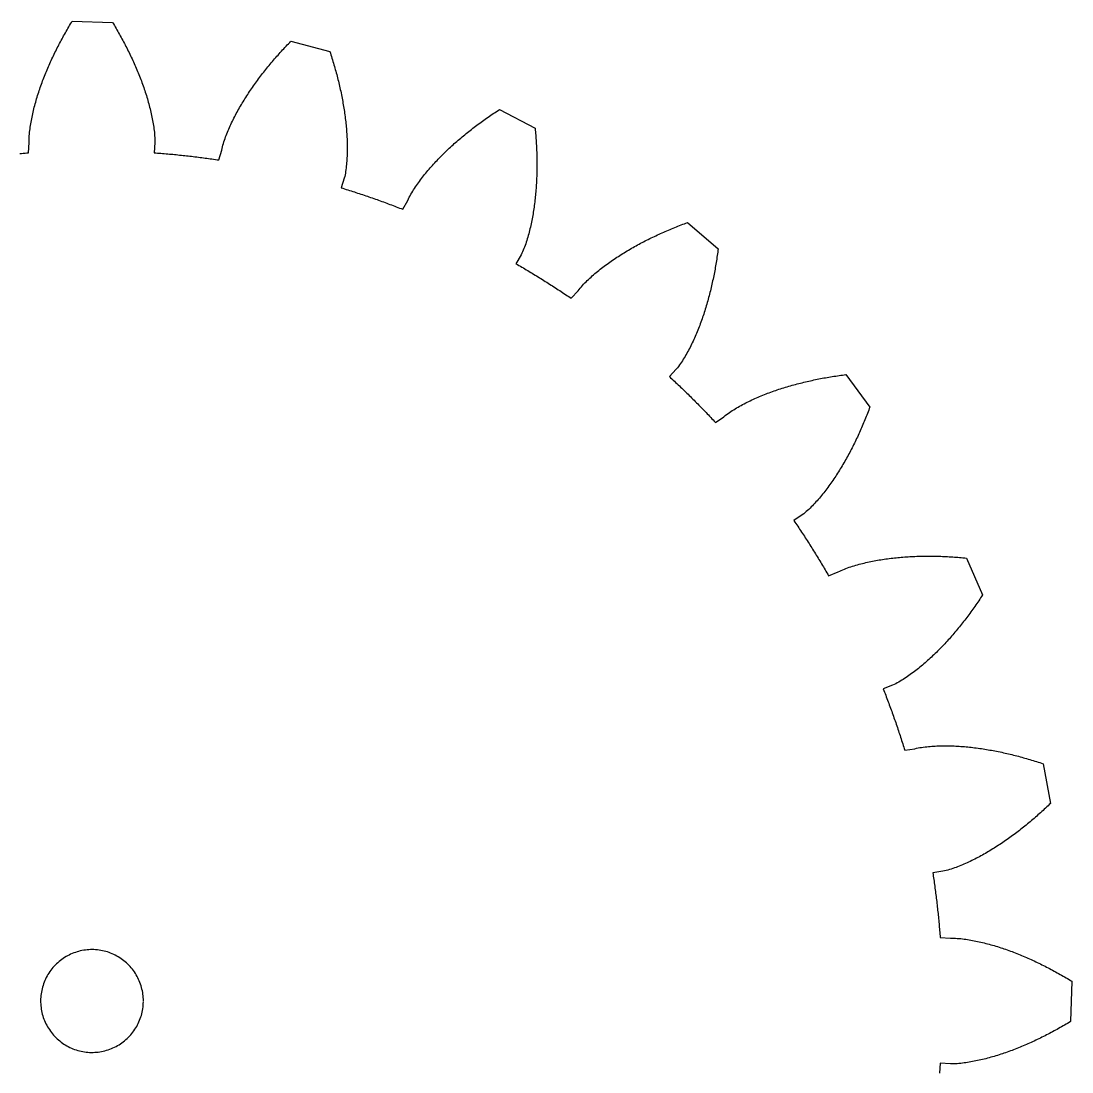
# Model space of a CAD drawing. Header units: millimetres. Extents: x -55 to 60, y -17 to 21.
# Drawn here: x 9.61 to 25.79, y 0.89 to 17.07 of the extents above; entities that cross this region are included whole.
import ezdxf

# ---------------------------------------------------------------- set-up
doc = ezdxf.new("R2010")
doc.units = ezdxf.units.MM
doc.header["$MEASUREMENT"] = 0
doc.layers.add('Layer 1', color=7, linetype='Continuous')

msp = doc.modelspace()

# ---------------------------------------------------------------- linework, layer by layer
at = {"layer": 'Layer 1', "color": 32, "lineweight": 25}
msp.add_lwpolyline([(9.5889, 15.0343), (9.6152, 15.0365), (9.6415, 15.0387), (9.6678, 15.0408), (9.6941, 15.0428), (9.7204, 15.0448), (9.7322, 15.203), (9.7316, 15.2294), (9.7319, 15.2558), (9.7329, 15.2821), (9.7345, 15.3085), (9.7366, 15.3348), (9.739, 15.361), (9.7419, 15.3873), (9.7451, 15.4135), (9.7486, 15.4396), (9.7524, 15.4657), (9.7566, 15.4918), (9.761, 15.5178), (9.7656, 15.5438), (9.7706, 15.5697), (9.7757, 15.5956), (9.7812, 15.6215), (9.7868, 15.6473), (9.7927, 15.673), (9.7988, 15.6987), (9.805, 15.7243), (9.8115, 15.7499), (9.8182, 15.7754), (9.8251, 15.8009), (9.8322, 15.8263), (9.8395, 15.8517), (9.8469, 15.877), (9.8545, 15.9023), (9.8623, 15.9275), (9.8703, 15.9527), (9.8784, 15.9778), (9.8867, 16.0029), (9.8952, 16.0279), (9.9038, 16.0528), (9.9126, 16.0778), (9.9215, 16.1026), (9.9305, 16.1274), (9.9398, 16.1522), (9.9492, 16.177), (9.9587, 16.2016), (9.9683, 16.2262), (9.9781, 16.2508), (9.9881, 16.2753), (9.9981, 16.2997), (10.0083, 16.3241), (10.0187, 16.3485), (10.0292, 16.3728), (10.0398, 16.3971), (10.0505, 16.4212), (10.0613, 16.4453), (10.0723, 16.4694), (10.0834, 16.4934), (10.0945, 16.5173), (10.1059, 16.5412), (10.1173, 16.565), (10.1289, 16.5888), (10.1405, 16.6125), (10.1523, 16.6362), (10.1642, 16.6598), (10.1762, 16.6833), (10.1883, 16.7068), (10.2005, 16.7302), (10.2129, 16.7536), (10.2253, 16.7769), (10.2378, 16.8002), (10.2505, 16.8234), (10.2632, 16.8465), (10.2761, 16.8696), (10.289, 16.8926), (10.3021, 16.9156), (10.3152, 16.9386), (10.3285, 16.9614), (10.3419, 16.9843), (10.3553, 17.007), (10.3688, 17.0298), (10.3825, 17.0524), (10.3962, 17.075), (11.0165, 17.0524), (11.0302, 17.0298), (11.0437, 17.007), (11.0572, 16.9843), (11.0705, 16.9614), (11.0838, 16.9386), (11.0969, 16.9156), (11.11, 16.8926), (11.123, 16.8696), (11.1358, 16.8465), (11.1485, 16.8234), (11.1612, 16.8002), (11.1737, 16.7769), (11.1861, 16.7536), (11.1985, 16.7302), (11.2107, 16.7068), (11.2228, 16.6833), (11.2348, 16.6598), (11.2467, 16.6362), (11.2585, 16.6125), (11.2701, 16.5888), (11.2817, 16.565), (11.2931, 16.5412), (11.3045, 16.5173), (11.3156, 16.4934), (11.3267, 16.4694), (11.3377, 16.4453), (11.3485, 16.4212), (11.3592, 16.3971), (11.3699, 16.3728), (11.3803, 16.3485), (11.3907, 16.3241), (11.4009, 16.2997), (11.411, 16.2753), (11.4209, 16.2508), (11.4307, 16.2262), (11.4403, 16.2016), (11.4499, 16.177), (11.4592, 16.1522), (11.4685, 16.1274), (11.4775, 16.1026), (11.4865, 16.0778), (11.4952, 16.0528), (11.5038, 16.0279), (11.5123, 16.0029), (11.5206, 15.9778), (11.5287, 15.9527), (11.5367, 15.9275), (11.5445, 15.9023), (11.5521, 15.877), (11.5596, 15.8517), (11.5668, 15.8263), (11.5739, 15.8009), (11.5808, 15.7754), (11.5875, 15.7499), (11.594, 15.7243), (11.6003, 15.6987), (11.6063, 15.673), (11.6122, 15.6473), (11.6178, 15.6215), (11.6233, 15.5956), (11.6284, 15.5697), (11.6334, 15.5438), (11.6381, 15.5178), (11.6425, 15.4918), (11.6466, 15.4657), (11.6504, 15.4396), (11.6539, 15.4135), (11.6571, 15.3873), (11.66, 15.361), (11.6624, 15.3348), (11.6645, 15.3085), (11.6661, 15.2821), (11.6671, 15.2558), (11.6675, 15.2294), (11.6668, 15.203), (11.6553, 15.0465), (11.6816, 15.0446), (11.7079, 15.0426), (11.7342, 15.0405), (11.7605, 15.0384), (11.7868, 15.0363), (11.8131, 15.034), (11.8394, 15.0318), (11.8656, 15.0295), (11.8919, 15.0271), (11.9182, 15.0247), (11.9444, 15.0222), (11.9707, 15.0196), (11.9969, 15.0171), (12.0232, 15.0144), (12.0494, 15.0117), (12.0756, 15.009), (12.1019, 15.0062), (12.1281, 15.0033), (12.1543, 15.0004), (12.1805, 14.9975), (12.2067, 14.9945), (12.2329, 14.9914), (12.2591, 14.9883), (12.2853, 14.9851), (12.3115, 14.9819), (12.3376, 14.9786), (12.3638, 14.9753), (12.39, 14.9719), (12.4161, 14.9685), (12.4423, 14.965), (12.4684, 14.9615), (12.4945, 14.9579), (12.5206, 14.9542), (12.5468, 14.9505), (12.5729, 14.9468), (12.599, 14.943), (12.6251, 14.9392), (12.6511, 14.9352), (12.6979, 15.0868), (12.7031, 15.1127), (12.7093, 15.1383), (12.7162, 15.1638), (12.7236, 15.1891), (12.7315, 15.2143), (12.7397, 15.2394), (12.7483, 15.2643), (12.7573, 15.2892), (12.7665, 15.3139), (12.776, 15.3385), (12.7859, 15.363), (12.796, 15.3874), (12.8063, 15.4116), (12.8169, 15.4358), (12.8277, 15.4599), (12.8387, 15.4839), (12.85, 15.5078), (12.8614, 15.5316), (12.8731, 15.5553), (12.8849, 15.5788), (12.8969, 15.6023), (12.9091, 15.6257), (12.9215, 15.649), (12.9341, 15.6723), (12.9468, 15.6954), (12.9597, 15.7184), (12.9727, 15.7413), (12.9859, 15.7642), (12.9993, 15.787), (13.0128, 15.8097), (13.0265, 15.8323), (13.0403, 15.8548), (13.0542, 15.8772), (13.0684, 15.8995), (13.0826, 15.9218), (13.097, 15.944), (13.1115, 15.9661), (13.1261, 15.9881), (13.1409, 16.01), (13.1558, 16.0319), (13.1708, 16.0536), (13.1859, 16.0753), (13.2012, 16.0969), (13.2166, 16.1184), (13.2321, 16.1399), (13.2477, 16.1612), (13.2634, 16.1825), (13.2793, 16.2037), (13.2952, 16.2248), (13.3112, 16.2458), (13.3274, 16.2668), (13.3436, 16.2876), (13.3599, 16.3083), (13.3764, 16.329), (13.393, 16.3497), (13.4096, 16.3702), (13.4264, 16.3906), (13.4432, 16.4109), (13.4602, 16.4312), (13.4772, 16.4514), (13.4943, 16.4715), (13.5115, 16.4916), (13.5288, 16.5115), (13.5462, 16.5314), (13.5637, 16.5513), (13.5813, 16.571), (13.5989, 16.5906), (13.6167, 16.6102), (13.6345, 16.6297), (13.6525, 16.6492), (13.6705, 16.6685), (13.6886, 16.6878), (13.7068, 16.707), (13.7251, 16.7261), (13.7434, 16.7452), (13.7618, 16.7641), (14.3615, 16.6041), (14.3698, 16.579), (14.378, 16.5538), (14.386, 16.5286), (14.3939, 16.5034), (14.4018, 16.4781), (14.4095, 16.4528), (14.4171, 16.4275), (14.4246, 16.4022), (14.432, 16.3768), (14.4392, 16.3514), (14.4464, 16.326), (14.4535, 16.3005), (14.4604, 16.275), (14.4672, 16.2495), (14.4739, 16.2239), (14.4805, 16.1983), (14.487, 16.1727), (14.4933, 16.1471), (14.4995, 16.1214), (14.5056, 16.0957), (14.5116, 16.0699), (14.5175, 16.0441), (14.5232, 16.0183), (14.5288, 15.9925), (14.5342, 15.9667), (14.5396, 15.9408), (14.5448, 15.9149), (14.5498, 15.8889), (14.5548, 15.8629), (14.5596, 15.8369), (14.5642, 15.8108), (14.5688, 15.7847), (14.5731, 15.7587), (14.5774, 15.7326), (14.5815, 15.7064), (14.5854, 15.6803), (14.5892, 15.6542), (14.5928, 15.628), (14.5963, 15.6017), (14.5996, 15.5755), (14.6028, 15.5493), (14.6058, 15.523), (14.6087, 15.4968), (14.6113, 15.4706), (14.6138, 15.4442), (14.6162, 15.4179), (14.6183, 15.3916), (14.6203, 15.3653), (14.6221, 15.339), (14.6238, 15.3126), (14.6252, 15.2863), (14.6264, 15.2599), (14.6275, 15.2335), (14.6283, 15.2071), (14.629, 15.1808), (14.6294, 15.1544), (14.6296, 15.128), (14.6296, 15.1016), (14.6294, 15.0752), (14.6289, 15.0488), (14.6282, 15.0224), (14.6272, 14.996), (14.626, 14.9697), (14.6245, 14.9433), (14.6227, 14.917), (14.6207, 14.8907), (14.6183, 14.8644), (14.6156, 14.8381), (14.6125, 14.8119), (14.609, 14.7858), (14.6052, 14.7597), (14.6009, 14.7336), (14.596, 14.7077), (14.5905, 14.6819), (14.5839, 14.6563), (14.538, 14.5064), (14.5632, 14.4986), (14.5884, 14.4908), (14.6135, 14.4829), (14.6387, 14.475), (14.6639, 14.4671), (14.689, 14.4591), (14.7141, 14.451), (14.7392, 14.4429), (14.7643, 14.4347), (14.7893, 14.4265), (14.8144, 14.4183), (14.8394, 14.41), (14.8644, 14.4016), (14.8894, 14.3932), (14.9144, 14.3847), (14.9394, 14.3762), (14.9643, 14.3676), (14.9893, 14.359), (15.0142, 14.3504), (15.0391, 14.3417), (15.0639, 14.3329), (15.0888, 14.3241), (15.1136, 14.3152), (15.1385, 14.3063), (15.1633, 14.2973), (15.1881, 14.2883), (15.2128, 14.2793), (15.2376, 14.2701), (15.2623, 14.261), (15.287, 14.2518), (15.3117, 14.2425), (15.3364, 14.2332), (15.361, 14.2238), (15.3857, 14.2144), (15.4103, 14.2049), (15.4349, 14.1954), (15.4595, 14.1859), (15.4841, 14.1763), (15.5634, 14.3136), (15.5742, 14.3377), (15.586, 14.3613), (15.5983, 14.3846), (15.6112, 14.4077), (15.6244, 14.4305), (15.6381, 14.4531), (15.652, 14.4755), (15.6662, 14.4977), (15.6808, 14.5197), (15.6955, 14.5416), (15.7106, 14.5633), (15.7259, 14.5848), (15.7413, 14.6062), (15.757, 14.6274), (15.7729, 14.6485), (15.789, 14.6694), (15.8053, 14.6902), (15.8218, 14.7109), (15.8384, 14.7313), (15.8551, 14.7517), (15.8721, 14.7719), (15.8892, 14.792), (15.9065, 14.812), (15.9239, 14.8318), (15.9414, 14.8515), (15.9591, 14.8711), (15.9769, 14.8906), (15.9949, 14.9099), (16.013, 14.9292), (16.0312, 14.9483), (16.0496, 14.9673), (16.0681, 14.9861), (16.0866, 15.0049), (16.1054, 15.0235), (16.1242, 15.0421), (16.1431, 15.0605), (16.1622, 15.0788), (16.1814, 15.097), (16.2007, 15.1151), (16.22, 15.1331), (16.2395, 15.151), (16.2591, 15.1687), (16.2788, 15.1864), (16.2986, 15.2039), (16.3185, 15.2214), (16.3385, 15.2388), (16.3585, 15.256), (16.3787, 15.2731), (16.3989, 15.2902), (16.4192, 15.3071), (16.4396, 15.3239), (16.4601, 15.3406), (16.4806, 15.3572), (16.5013, 15.3737), (16.522, 15.3901), (16.5428, 15.4064), (16.5637, 15.4226), (16.5846, 15.4387), (16.6057, 15.4547), (16.6268, 15.4706), (16.6479, 15.4864), (16.6692, 15.5021), (16.6905, 15.5177), (16.7119, 15.5333), (16.7334, 15.5487), (16.7549, 15.564), (16.7764, 15.5792), (16.7981, 15.5944), (16.8198, 15.6094), (16.8417, 15.6244), (16.8635, 15.6392), (16.8855, 15.654), (16.9075, 15.6687), (16.9295, 15.6833), (16.9516, 15.6977), (16.9738, 15.7122), (17.5229, 15.4226), (17.5254, 15.3963), (17.5277, 15.37), (17.53, 15.3437), (17.5321, 15.3173), (17.5341, 15.2909), (17.536, 15.2645), (17.5378, 15.2382), (17.5395, 15.2118), (17.541, 15.1854), (17.5425, 15.1591), (17.5438, 15.1326), (17.545, 15.1062), (17.5461, 15.0798), (17.547, 15.0534), (17.5479, 15.027), (17.5486, 15.0006), (17.5492, 14.9742), (17.5497, 14.9478), (17.55, 14.9214), (17.5503, 14.895), (17.5503, 14.8685), (17.5503, 14.842), (17.5502, 14.8156), (17.5499, 14.7892), (17.5494, 14.7628), (17.5489, 14.7363), (17.5482, 14.7099), (17.5473, 14.6835), (17.5464, 14.6571), (17.5453, 14.6306), (17.544, 14.6042), (17.5426, 14.5777), (17.5411, 14.5514), (17.5394, 14.525), (17.5376, 14.4986), (17.5356, 14.4723), (17.5335, 14.4459), (17.5312, 14.4195), (17.5288, 14.3932), (17.5262, 14.3669), (17.5234, 14.3406), (17.5205, 14.3144), (17.5174, 14.2882), (17.5142, 14.262), (17.5108, 14.2357), (17.5072, 14.2096), (17.5035, 14.1834), (17.4996, 14.1573), (17.4955, 14.1313), (17.4912, 14.1052), (17.4867, 14.0792), (17.4821, 14.0532), (17.4772, 14.0273), (17.4722, 14.0014), (17.4669, 13.9755), (17.4615, 13.9497), (17.4558, 13.9239), (17.4499, 13.8982), (17.4438, 13.8725), (17.4375, 13.8469), (17.4309, 13.8213), (17.4241, 13.7958), (17.4171, 13.7704), (17.4097, 13.745), (17.4021, 13.7197), (17.3943, 13.6946), (17.3861, 13.6695), (17.3776, 13.6445), (17.3688, 13.6196), (17.3596, 13.5949), (17.35, 13.5703), (17.34, 13.5459), (17.3295, 13.5217), (17.3184, 13.4977), (17.3063, 13.4743), (17.2281, 13.3383), (17.251, 13.3251), (17.2738, 13.3119), (17.2966, 13.2986), (17.3194, 13.2853), (17.3421, 13.272), (17.3648, 13.2586), (17.3875, 13.2451), (17.4102, 13.2316), (17.4328, 13.2181), (17.4554, 13.2045), (17.478, 13.1909), (17.5006, 13.1772), (17.5231, 13.1635), (17.5456, 13.1497), (17.5681, 13.1359), (17.5905, 13.1221), (17.6129, 13.1082), (17.6353, 13.0942), (17.6577, 13.0802), (17.68, 13.0662), (17.7023, 13.0521), (17.7246, 13.038), (17.7468, 13.0238), (17.769, 13.0096), (17.7912, 12.9953), (17.8134, 12.981), (17.8355, 12.9667), (17.8576, 12.9523), (17.8797, 12.9379), (17.9018, 12.9234), (17.9238, 12.9088), (17.9458, 12.8943), (17.9677, 12.8797), (17.9896, 12.865), (18.0115, 12.8503), (18.0334, 12.8355), (18.0552, 12.8208), (18.077, 12.8059), (18.1849, 12.9222), (18.2009, 12.9432), (18.2176, 12.9636), (18.2348, 12.9836), (18.2525, 13.0032), (18.2705, 13.0225), (18.2888, 13.0415), (18.3074, 13.0603), (18.3262, 13.0787), (18.3453, 13.097), (18.3645, 13.115), (18.384, 13.1328), (18.4037, 13.1504), (18.4235, 13.1678), (18.4436, 13.185), (18.4638, 13.202), (18.4841, 13.2189), (18.5046, 13.2355), (18.5252, 13.252), (18.546, 13.2682), (18.5669, 13.2844), (18.5879, 13.3003), (18.6091, 13.3161), (18.6303, 13.3317), (18.6517, 13.3472), (18.6732, 13.3625), (18.6948, 13.3777), (18.7165, 13.3926), (18.7383, 13.4075), (18.7603, 13.4222), (18.7823, 13.4368), (18.8045, 13.4513), (18.8266, 13.4655), (18.8489, 13.4797), (18.8713, 13.4937), (18.8938, 13.5076), (18.9164, 13.5213), (18.939, 13.5349), (18.9618, 13.5484), (18.9846, 13.5618), (19.0075, 13.575), (19.0305, 13.5881), (19.0535, 13.601), (19.0766, 13.6139), (19.0998, 13.6266), (19.1231, 13.6392), (19.1465, 13.6517), (19.1699, 13.664), (19.1933, 13.6762), (19.2168, 13.6883), (19.2404, 13.7003), (19.264, 13.7122), (19.2877, 13.7239), (19.3114, 13.7355), (19.3352, 13.747), (19.3591, 13.7584), (19.383, 13.7696), (19.4069, 13.7808), (19.431, 13.7918), (19.455, 13.8027), (19.4791, 13.8135), (19.5033, 13.8242), (19.5275, 13.8348), (19.5517, 13.8453), (19.5761, 13.8557), (19.6004, 13.8659), (19.6248, 13.8761), (19.6492, 13.8861), (19.6737, 13.8961), (19.6983, 13.9059), (19.7229, 13.9156), (19.7475, 13.9252), (19.7722, 13.9348), (19.7969, 13.9442), (19.8216, 13.9535), (19.8464, 13.9627), (19.8712, 13.9718), (20.3421, 13.5674), (20.3387, 13.5412), (20.3351, 13.515), (20.3314, 13.4888), (20.3276, 13.4626), (20.3237, 13.4365), (20.3197, 13.4103), (20.3156, 13.3842), (20.3113, 13.3581), (20.307, 13.3321), (20.3025, 13.306), (20.2979, 13.28), (20.2932, 13.2539), (20.2884, 13.228), (20.2835, 13.202), (20.2784, 13.1761), (20.2733, 13.1502), (20.268, 13.1243), (20.2626, 13.0984), (20.257, 13.0726), (20.2514, 13.0468), (20.2456, 13.021), (20.2397, 12.9952), (20.2336, 12.9695), (20.2275, 12.9438), (20.2212, 12.9182), (20.2147, 12.8925), (20.2082, 12.8669), (20.2015, 12.8413), (20.1947, 12.8158), (20.1877, 12.7902), (20.1806, 12.7647), (20.1733, 12.7393), (20.166, 12.7139), (20.1585, 12.6885), (20.1508, 12.6632), (20.143, 12.638), (20.1351, 12.6128), (20.127, 12.5876), (20.1188, 12.5624), (20.1104, 12.5374), (20.1019, 12.5124), (20.0932, 12.4874), (20.0844, 12.4625), (20.0754, 12.4377), (20.0662, 12.4129), (20.0569, 12.3882), (20.0474, 12.3636), (20.0378, 12.339), (20.028, 12.3145), (20.018, 12.29), (20.0079, 12.2657), (19.9976, 12.2414), (19.9871, 12.2172), (19.9764, 12.193), (19.9655, 12.169), (19.9545, 12.145), (19.9432, 12.1212), (19.9317, 12.0974), (19.9201, 12.0737), (19.9082, 12.0501), (19.8961, 12.0267), (19.8838, 12.0033), (19.8713, 11.9801), (19.8585, 11.957), (19.8454, 11.934), (19.8322, 11.9112), (19.8186, 11.8886), (19.8048, 11.8661), (19.7907, 11.8438), (19.7762, 11.8217), (19.7614, 11.7999), (19.7462, 11.7783), (19.7306, 11.7571), (19.7144, 11.7362), (19.6974, 11.716), (19.5909, 11.6008), (19.6103, 11.5829), (19.6296, 11.565), (19.6489, 11.547), (19.6681, 11.5289), (19.6873, 11.5108), (19.7065, 11.4927), (19.7256, 11.4746), (19.7447, 11.4564), (19.7638, 11.4381), (19.7828, 11.4199), (19.8017, 11.4015), (19.8207, 11.3832), (19.8396, 11.3648), (19.8585, 11.3464), (19.8773, 11.3279), (19.8961, 11.3094), (19.9149, 11.2909), (19.9336, 11.2723), (19.9523, 11.2537), (19.9709, 11.235), (19.9895, 11.2163), (20.0081, 11.1976), (20.0266, 11.1788), (20.0451, 11.16), (20.0636, 11.1412), (20.082, 11.1223), (20.1004, 11.1034), (20.1188, 11.0845), (20.1371, 11.0655), (20.1553, 11.0465), (20.1736, 11.0274), (20.1918, 11.0083), (20.2099, 10.9892), (20.228, 10.97), (20.2461, 10.9508), (20.2641, 10.9315), (20.2821, 10.9123), (20.3001, 10.8929), (20.4312, 10.9823), (20.4514, 10.9993), (20.4722, 11.0154), (20.4935, 11.0311), (20.515, 11.0463), (20.5369, 11.0611), (20.559, 11.0755), (20.5812, 11.0897), (20.6037, 11.1035), (20.6264, 11.117), (20.6492, 11.1303), (20.6721, 11.1433), (20.6952, 11.1561), (20.7184, 11.1687), (20.7418, 11.181), (20.7653, 11.1931), (20.7888, 11.205), (20.8125, 11.2166), (20.8363, 11.2281), (20.8602, 11.2393), (20.8841, 11.2504), (20.9082, 11.2613), (20.9323, 11.2719), (20.9565, 11.2824), (20.9808, 11.2928), (21.0052, 11.3029), (21.0296, 11.3129), (21.0541, 11.3227), (21.0787, 11.3323), (21.1034, 11.3418), (21.1281, 11.3511), (21.1529, 11.3602), (21.1777, 11.3692), (21.2025, 11.378), (21.2275, 11.3867), (21.2525, 11.3952), (21.2776, 11.4036), (21.3027, 11.4119), (21.3279, 11.42), (21.3531, 11.4279), (21.3783, 11.4357), (21.4037, 11.4433), (21.429, 11.4508), (21.4544, 11.4582), (21.4799, 11.4655), (21.5054, 11.4726), (21.5309, 11.4795), (21.5565, 11.4864), (21.582, 11.493), (21.6076, 11.4996), (21.6333, 11.506), (21.659, 11.5123), (21.6846, 11.5185), (21.7103, 11.5245), (21.7361, 11.5304), (21.762, 11.5362), (21.7878, 11.5419), (21.8136, 11.5474), (21.8394, 11.5528), (21.8653, 11.5581), (21.8912, 11.5633), (21.9172, 11.5684), (21.9431, 11.5733), (21.9691, 11.5781), (21.9951, 11.5828), (22.0212, 11.5874), (22.0472, 11.5919), (22.0732, 11.5962), (22.0993, 11.6005), (22.1254, 11.6046), (22.1516, 11.6086), (22.1777, 11.6125), (22.2039, 11.6163), (22.2301, 11.62), (22.2563, 11.6235), (22.2825, 11.627), (22.3087, 11.6304), (22.6778, 11.1313), (22.6686, 11.1065), (22.6593, 11.0817), (22.6499, 11.057), (22.6404, 11.0323), (22.6308, 11.0077), (22.621, 10.9831), (22.6112, 10.9586), (22.6012, 10.9341), (22.5912, 10.9097), (22.5811, 10.8853), (22.5708, 10.8609), (22.5604, 10.8366), (22.55, 10.8123), (22.5394, 10.7882), (22.5287, 10.764), (22.5179, 10.7399), (22.5069, 10.7158), (22.4959, 10.6918), (22.4848, 10.6679), (22.4735, 10.644), (22.4621, 10.6201), (22.4506, 10.5963), (22.439, 10.5725), (22.4273, 10.5489), (22.4154, 10.5253), (22.4034, 10.5017), (22.3914, 10.4782), (22.3792, 10.4547), (22.3668, 10.4313), (22.3543, 10.408), (22.3417, 10.3847), (22.329, 10.3615), (22.3162, 10.3384), (22.3032, 10.3154), (22.2901, 10.2924), (22.2769, 10.2695), (22.2636, 10.2467), (22.2501, 10.2239), (22.2364, 10.2012), (22.2227, 10.1787), (22.2088, 10.1562), (22.1948, 10.1338), (22.1807, 10.1115), (22.1664, 10.0893), (22.1519, 10.0672), (22.1374, 10.0452), (22.1227, 10.0232), (22.1078, 10.0014), (22.0928, 9.9797), (22.0776, 9.9581), (22.0623, 9.9366), (22.0468, 9.9152), (22.0312, 9.8939), (22.0154, 9.8728), (21.9995, 9.8517), (21.9834, 9.8309), (21.9671, 9.8101), (21.9506, 9.7895), (21.934, 9.769), (21.9172, 9.7486), (21.9002, 9.7284), (21.8829, 9.7084), (21.8656, 9.6886), (21.848, 9.6689), (21.8301, 9.6494), (21.8121, 9.6301), (21.7939, 9.6111), (21.7754, 9.5922), (21.7567, 9.5737), (21.7376, 9.5554), (21.7184, 9.5373), (21.6987, 9.5197), (21.6788, 9.5025), (21.6584, 9.4857), (21.6373, 9.4698), (21.5079, 9.3812), (21.5227, 9.3594), (21.5376, 9.3376), (21.5524, 9.3158), (21.5671, 9.2939), (21.5818, 9.272), (21.5964, 9.2501), (21.6111, 9.2281), (21.6256, 9.2061), (21.6401, 9.1841), (21.6546, 9.1621), (21.6691, 9.14), (21.6834, 9.1179), (21.6978, 9.0958), (21.7121, 9.0736), (21.7263, 9.0514), (21.7406, 9.0292), (21.7547, 9.0069), (21.7688, 8.9847), (21.7829, 8.9623), (21.7969, 8.94), (21.8109, 8.9176), (21.8249, 8.8953), (21.8388, 8.8728), (21.8526, 8.8504), (21.8664, 8.8279), (21.8802, 8.8054), (21.8939, 8.7829), (21.9076, 8.7603), (21.9212, 8.7377), (21.9348, 8.7151), (21.9483, 8.6925), (21.9618, 8.6698), (21.9752, 8.6471), (21.9886, 8.6244), (22.002, 8.6017), (22.0153, 8.5789), (22.0285, 8.5561), (22.0417, 8.5333), (22.1894, 8.5912), (22.2129, 8.6032), (22.2368, 8.6144), (22.261, 8.6249), (22.2854, 8.6349), (22.31, 8.6445), (22.3347, 8.6537), (22.3596, 8.6625), (22.3846, 8.671), (22.4097, 8.6791), (22.4349, 8.687), (22.4601, 8.6946), (22.4855, 8.7019), (22.5109, 8.709), (22.5364, 8.7158), (22.562, 8.7224), (22.5877, 8.7287), (22.6133, 8.7348), (22.6391, 8.7407), (22.6648, 8.7463), (22.6906, 8.7518), (22.7165, 8.757), (22.7424, 8.7621), (22.7684, 8.7669), (22.7943, 8.7716), (22.8203, 8.776), (22.8464, 8.7803), (22.8725, 8.7844), (22.8986, 8.7883), (22.9247, 8.7921), (22.9509, 8.7957), (22.9771, 8.7991), (23.0033, 8.8023), (23.0295, 8.8054), (23.0558, 8.8083), (23.082, 8.811), (23.1083, 8.8136), (23.1347, 8.8161), (23.161, 8.8183), (23.1874, 8.8205), (23.2137, 8.8224), (23.2401, 8.8243), (23.2665, 8.826), (23.2929, 8.8275), (23.3193, 8.8289), (23.3458, 8.8301), (23.3722, 8.8313), (23.3986, 8.8322), (23.4251, 8.8331), (23.4515, 8.8337), (23.4779, 8.8343), (23.5044, 8.8347), (23.5307, 8.835), (23.5572, 8.8352), (23.5836, 8.8352), (23.6101, 8.8351), (23.6365, 8.8349), (23.6629, 8.8345), (23.6893, 8.8341), (23.7157, 8.8335), (23.7422, 8.8327), (23.7686, 8.8319), (23.7949, 8.8309), (23.8213, 8.8299), (23.8478, 8.8287), (23.8742, 8.8273), (23.9006, 8.8259), (23.9269, 8.8243), (23.9533, 8.8227), (23.9796, 8.8209), (24.006, 8.819), (24.0324, 8.817), (24.0588, 8.8148), (24.0851, 8.8126), (24.1115, 8.8102), (24.1378, 8.8078), (24.1641, 8.8052), (24.4129, 8.2365), (24.3984, 8.2144), (24.3838, 8.1923), (24.3691, 8.1704), (24.3544, 8.1484), (24.3395, 8.1265), (24.3245, 8.1047), (24.3095, 8.083), (24.2943, 8.0613), (24.2791, 8.0398), (24.2638, 8.0182), (24.2484, 7.9968), (24.2328, 7.9753), (24.2172, 7.954), (24.2015, 7.9328), (24.1857, 7.9116), (24.1698, 7.8905), (24.1538, 7.8695), (24.1377, 7.8486), (24.1215, 7.8277), (24.1053, 7.8069), (24.0888, 7.7861), (24.0723, 7.7655), (24.0557, 7.7449), (24.039, 7.7245), (24.0222, 7.7041), (24.0053, 7.6838), (23.9883, 7.6635), (23.9711, 7.6434), (23.9539, 7.6233), (23.9365, 7.6033), (23.9191, 7.5834), (23.9015, 7.5637), (23.8839, 7.544), (23.8661, 7.5244), (23.8482, 7.5049), (23.8303, 7.4855), (23.8122, 7.4663), (23.7939, 7.4471), (23.7756, 7.428), (23.7572, 7.4091), (23.7387, 7.3902), (23.72, 7.3715), (23.7013, 7.3529), (23.6824, 7.3345), (23.6634, 7.3161), (23.6443, 7.2979), (23.6251, 7.2798), (23.6057, 7.2618), (23.5862, 7.244), (23.5667, 7.2263), (23.547, 7.2087), (23.5271, 7.1913), (23.5072, 7.1741), (23.487, 7.157), (23.4668, 7.14), (23.4465, 7.1232), (23.426, 7.1066), (23.4053, 7.0902), (23.3846, 7.0739), (23.3636, 7.0578), (23.3425, 7.0419), (23.3213, 7.0262), (23.2999, 7.0107), (23.2784, 6.9955), (23.2567, 6.9804), (23.2349, 6.9656), (23.2128, 6.9511), (23.1906, 6.9369), (23.1682, 6.9229), (23.1456, 6.9093), (23.1228, 6.8961), (23.0997, 6.8832), (23.0764, 6.8708), (23.0528, 6.8591), (23.0287, 6.8482), (22.8828, 6.7907), (22.8925, 6.7661), (22.9021, 6.7416), (22.9116, 6.717), (22.9211, 6.6924), (22.9306, 6.6678), (22.94, 6.6431), (22.9494, 6.6185), (22.9587, 6.5938), (22.9679, 6.5691), (22.9771, 6.5444), (22.9863, 6.5196), (22.9954, 6.4949), (23.0045, 6.4701), (23.0135, 6.4453), (23.0224, 6.4205), (23.0313, 6.3957), (23.0402, 6.3708), (23.049, 6.346), (23.0578, 6.3211), (23.0665, 6.2962), (23.0751, 6.2713), (23.0837, 6.2464), (23.0923, 6.2214), (23.1008, 6.1964), (23.1093, 6.1715), (23.1177, 6.1465), (23.126, 6.1214), (23.1343, 6.0964), (23.1426, 6.0714), (23.1508, 6.0463), (23.159, 6.0212), (23.1671, 5.9961), (23.1751, 5.971), (23.1831, 5.9459), (23.1911, 5.9207), (23.199, 5.8956), (23.2068, 5.8704), (23.2146, 5.8452), (23.3715, 5.8688), (23.397, 5.8753), (23.4228, 5.8809), (23.4488, 5.8857), (23.4748, 5.8901), (23.5009, 5.8939), (23.5271, 5.8974), (23.5533, 5.9004), (23.5795, 5.9031), (23.6058, 5.9055), (23.6321, 5.9076), (23.6585, 5.9094), (23.6848, 5.9109), (23.7112, 5.9121), (23.7375, 5.913), (23.764, 5.9138), (23.7903, 5.9142), (23.8167, 5.9145), (23.8431, 5.9145), (23.8695, 5.9143), (23.8959, 5.9138), (23.9223, 5.9132), (23.9487, 5.9123), (23.975, 5.9113), (24.0014, 5.9101), (24.0277, 5.9086), (24.0541, 5.907), (24.0804, 5.9052), (24.1067, 5.9032), (24.1331, 5.901), (24.1594, 5.8987), (24.1857, 5.8962), (24.2119, 5.8935), (24.2382, 5.8907), (24.2644, 5.8877), (24.2906, 5.8845), (24.3169, 5.8812), (24.3431, 5.8777), (24.3693, 5.8741), (24.3955, 5.8703), (24.4216, 5.8663), (24.4477, 5.8622), (24.4738, 5.858), (24.4999, 5.8536), (24.526, 5.8491), (24.552, 5.8444), (24.578, 5.8396), (24.604, 5.8347), (24.63, 5.8296), (24.6559, 5.8244), (24.6818, 5.8191), (24.7077, 5.8136), (24.7334, 5.808), (24.7592, 5.8023), (24.785, 5.7965), (24.8108, 5.7905), (24.8365, 5.7844), (24.8622, 5.7782), (24.8878, 5.7718), (24.9135, 5.7654), (24.9391, 5.7588), (24.9646, 5.7521), (24.9901, 5.7453), (25.0156, 5.7384), (25.0411, 5.7313), (25.0666, 5.7241), (25.092, 5.7168), (25.1173, 5.7095), (25.1427, 5.702), (25.1679, 5.6944), (25.1933, 5.6866), (25.2185, 5.6788), (25.2438, 5.6709), (25.2689, 5.6628), (25.2941, 5.6547), (25.3192, 5.6464), (25.3443, 5.6381), (25.4603, 5.0282), (25.4413, 5.0099), (25.4221, 4.9916), (25.4029, 4.9735), (25.3836, 4.9554), (25.3643, 4.9374), (25.3448, 4.9194), (25.3253, 4.9016), (25.3057, 4.8838), (25.2861, 4.8662), (25.2664, 4.8486), (25.2466, 4.8311), (25.2266, 4.8137), (25.2067, 4.7964), (25.1867, 4.7792), (25.1666, 4.7621), (25.1464, 4.745), (25.1261, 4.7281), (25.1057, 4.7112), (25.0853, 4.6945), (25.0648, 4.6779), (25.0441, 4.6613), (25.0234, 4.6448), (25.0027, 4.6285), (24.9819, 4.6123), (24.961, 4.5961), (24.9399, 4.58), (24.9188, 4.5641), (24.8977, 4.5483), (24.8764, 4.5326), (24.855, 4.5169), (24.8335, 4.5014), (24.812, 4.486), (24.7904, 4.4708), (24.7688, 4.4557), (24.747, 4.4406), (24.7252, 4.4258), (24.7032, 4.411), (24.6812, 4.3963), (24.6591, 4.3818), (24.6369, 4.3674), (24.6147, 4.3532), (24.5923, 4.3391), (24.5699, 4.3252), (24.5474, 4.3114), (24.5248, 4.2977), (24.5021, 4.2842), (24.4793, 4.2708), (24.4565, 4.2576), (24.4335, 4.2445), (24.4105, 4.2317), (24.3874, 4.2189), (24.3642, 4.2064), (24.3409, 4.194), (24.3174, 4.1818), (24.294, 4.1698), (24.2704, 4.1579), (24.2467, 4.1463), (24.2229, 4.1348), (24.199, 4.1236), (24.1751, 4.1126), (24.151, 4.1018), (24.1268, 4.0912), (24.1025, 4.0808), (24.0781, 4.0707), (24.0536, 4.0609), (24.029, 4.0514), (24.0043, 4.0421), (23.9795, 4.0332), (23.9545, 4.0246), (23.9295, 4.0163), (23.9043, 4.0085), (23.8789, 4.0011), (23.8535, 3.9942), (23.8278, 3.988), (23.8019, 3.9828), (23.6469, 3.9591), (23.6508, 3.9331), (23.6547, 3.907), (23.6586, 3.8809), (23.6624, 3.8548), (23.6661, 3.8287), (23.6698, 3.8025), (23.6734, 3.7764), (23.677, 3.7503), (23.6805, 3.7241), (23.684, 3.698), (23.6874, 3.6719), (23.6908, 3.6457), (23.6941, 3.6195), (23.6974, 3.5934), (23.7006, 3.5672), (23.7038, 3.541), (23.7069, 3.5148), (23.7099, 3.4886), (23.7129, 3.4624), (23.7159, 3.4362), (23.7188, 3.41), (23.7216, 3.3838), (23.7244, 3.3575), (23.7272, 3.3313), (23.7298, 3.3051), (23.7325, 3.2788), (23.7351, 3.2526), (23.7376, 3.2263), (23.7401, 3.2), (23.7425, 3.1738), (23.7449, 3.1475), (23.7472, 3.1212), (23.7494, 3.095), (23.7516, 3.0687), (23.7538, 3.0424), (23.7559, 3.0161), (23.758, 2.9898), (23.76, 2.9635), (23.9181, 2.9516), (23.9445, 2.9523), (23.9709, 2.952), (23.9973, 2.9509), (24.0236, 2.9494), (24.0499, 2.9473), (24.0762, 2.9449), (24.1024, 2.942), (24.1286, 2.9388), (24.1548, 2.9353), (24.1809, 2.9315), (24.2069, 2.9273), (24.233, 2.9229), (24.2589, 2.9182), (24.2849, 2.9133), (24.3108, 2.9081), (24.3366, 2.9027), (24.3624, 2.8971), (24.3881, 2.8912), (24.4138, 2.8851), (24.4394, 2.8788), (24.465, 2.8723), (24.4905, 2.8656), (24.516, 2.8588), (24.5414, 2.8517), (24.5668, 2.8444), (24.5921, 2.837), (24.6174, 2.8294), (24.6426, 2.8216), (24.6678, 2.8136), (24.6929, 2.8055), (24.718, 2.7972), (24.743, 2.7887), (24.768, 2.7801), (24.7929, 2.7713), (24.8177, 2.7624), (24.8426, 2.7533), (24.8674, 2.7441), (24.8921, 2.7347), (24.9168, 2.7252), (24.9414, 2.7156), (24.9659, 2.7057), (24.9904, 2.6958), (25.0149, 2.6858), (25.0393, 2.6755), (25.0636, 2.6652), (25.088, 2.6547), (25.1122, 2.6441), (25.1364, 2.6334), (25.1605, 2.6226), (25.1846, 2.6116), (25.2086, 2.6005), (25.2324, 2.5893), (25.2563, 2.578), (25.2802, 2.5666), (25.304, 2.555), (25.3277, 2.5433), (25.3513, 2.5316), (25.3749, 2.5197), (25.3984, 2.5077), (25.4219, 2.4956), (25.4453, 2.4833), (25.4687, 2.471), (25.492, 2.4586), (25.5153, 2.446), (25.5385, 2.4334), (25.5617, 2.4206), (25.5847, 2.4078), (25.6078, 2.3949), (25.6307, 2.3818), (25.6537, 2.3686), (25.6766, 2.3554), (25.6994, 2.342), (25.7222, 2.3286), (25.7449, 2.315), (25.7675, 2.3014), (25.7901, 2.2877), (25.7675, 1.6673), (25.7449, 1.6537), (25.7222, 1.6402), (25.6994, 1.6267), (25.6766, 1.6133), (25.6537, 1.6001), (25.6307, 1.5869), (25.6078, 1.5739), (25.5847, 1.5609), (25.5617, 1.5481), (25.5385, 1.5354), (25.5153, 1.5227), (25.492, 1.5101), (25.4687, 1.4977), (25.4453, 1.4854), (25.4219, 1.4732), (25.3984, 1.4611), (25.3749, 1.4491), (25.3513, 1.4372), (25.3277, 1.4254), (25.304, 1.4138), (25.2802, 1.4022), (25.2563, 1.3907), (25.2324, 1.3794), (25.2086, 1.3682), (25.1846, 1.3572), (25.1605, 1.3462), (25.1364, 1.3353), (25.1122, 1.3246), (25.088, 1.314), (25.0636, 1.3035), (25.0393, 1.2932), (25.0149, 1.283), (24.9904, 1.2729), (24.9659, 1.263), (24.9414, 1.2532), (24.9168, 1.2435), (24.8921, 1.234), (24.8674, 1.2246), (24.8426, 1.2154), (24.8177, 1.2063), (24.7929, 1.1974), (24.768, 1.1886), (24.743, 1.18), (24.718, 1.1716), (24.6929, 1.1633), (24.6678, 1.1551), (24.6426, 1.1472), (24.6174, 1.1394), (24.5921, 1.1318), (24.5668, 1.1243), (24.5414, 1.1171), (24.516, 1.11), (24.4905, 1.1031), (24.465, 1.0964), (24.4394, 1.0899), (24.4138, 1.0836), (24.3881, 1.0775), (24.3624, 1.0717), (24.3366, 1.066), (24.3108, 1.0606), (24.2849, 1.0554), (24.2589, 1.0505), (24.233, 1.0458), (24.2069, 1.0414), (24.1809, 1.0373), (24.1548, 1.0335), (24.1286, 1.0299), (24.1024, 1.0267), (24.0762, 1.0239), (24.0499, 1.0214), (24.0236, 1.0194), (23.9973, 1.0178), (23.9709, 1.0168), (23.9445, 1.0164), (23.9181, 1.0171), (23.7617, 1.0286), (23.7597, 1.0023), (23.7577, 0.976), (23.7557, 0.9497), (23.7536, 0.9234), (23.7514, 0.8971), (23.7492, 0.8708)], dxfattribs=at)
at = {"layer": 'Layer 1', "color": 75, "lineweight": 25}
msp.add_lwpolyline([(11.4908, 1.9844), (11.4903, 2.0107), (11.489, 2.0371), (11.4868, 2.0634), (11.4837, 2.0896), (11.4798, 2.1156), (11.475, 2.1416), (11.4693, 2.1673), (11.4628, 2.1929), (11.4554, 2.2182), (11.4472, 2.2433), (11.4382, 2.268), (11.4283, 2.2925), (11.4176, 2.3166), (11.4062, 2.3404), (11.3939, 2.3637), (11.3809, 2.3867), (11.3671, 2.4091), (11.3526, 2.4312), (11.3373, 2.4527), (11.3213, 2.4737), (11.3047, 2.4941), (11.2874, 2.514), (11.2694, 2.5333), (11.2508, 2.552), (11.2316, 2.57), (11.2117, 2.5875), (11.1914, 2.6042), (11.1704, 2.6202), (11.149, 2.6356), (11.127, 2.6502), (11.1046, 2.6641), (11.0817, 2.6772), (11.0584, 2.6896), (11.0347, 2.7011), (11.0106, 2.7119), (10.9862, 2.7219), (10.9615, 2.731), (10.9365, 2.7393), (10.9112, 2.7468), (10.8856, 2.7534), (10.8599, 2.7592), (10.834, 2.7641), (10.8079, 2.7682), (10.7817, 2.7714), (10.7555, 2.7737), (10.7291, 2.7751), (10.7028, 2.7756), (10.6764, 2.7753), (10.6501, 2.7741), (10.6238, 2.772), (10.5976, 2.769), (10.5715, 2.7652), (10.5455, 2.7605), (10.5197, 2.7549), (10.4941, 2.7485), (10.4688, 2.7413), (10.4437, 2.7331), (10.4189, 2.7242), (10.3944, 2.7144), (10.3702, 2.7039), (10.3464, 2.6925), (10.323, 2.6803), (10.3, 2.6674), (10.2775, 2.6537), (10.2554, 2.6393), (10.2338, 2.6241), (10.2128, 2.6082), (10.1923, 2.5917), (10.1723, 2.5744), (10.1529, 2.5565), (10.1342, 2.538), (10.116, 2.5188), (10.0985, 2.4991), (10.0817, 2.4788), (10.0656, 2.4579), (10.0502, 2.4365), (10.0355, 2.4146), (10.0215, 2.3923), (10.0083, 2.3694), (9.9958, 2.3462), (9.9841, 2.3225), (9.9733, 2.2985), (9.9632, 2.2741), (9.954, 2.2494), (9.9455, 2.2244), (9.938, 2.1992), (9.9312, 2.1737), (9.9253, 2.148), (9.9203, 2.1221), (9.9162, 2.096), (9.9129, 2.0699), (9.9105, 2.0436), (9.9089, 2.0173), (9.9083, 1.9909), (9.9085, 1.9645), (9.9096, 1.9382), (9.9116, 1.9119), (9.9144, 1.8857), (9.9181, 1.8596), (9.9227, 1.8336), (9.9282, 1.8078), (9.9345, 1.7822), (9.9417, 1.7568), (9.9497, 1.7317), (9.9585, 1.7068), (9.9682, 1.6823), (9.9787, 1.6581), (9.9899, 1.6342), (10.002, 1.6108), (10.0148, 1.5877), (10.0284, 1.5651), (10.0428, 1.543), (10.0579, 1.5214), (10.0736, 1.5002), (10.0901, 1.4796), (10.1073, 1.4596), (10.1251, 1.4402), (10.1436, 1.4213), (10.1626, 1.4031), (10.1823, 1.3855), (10.2025, 1.3686), (10.2233, 1.3524), (10.2447, 1.3369), (10.2665, 1.3221), (10.2888, 1.308), (10.3116, 1.2947), (10.3348, 1.2822), (10.3584, 1.2704), (10.3824, 1.2594), (10.4067, 1.2493), (10.4314, 1.2399), (10.4563, 1.2314), (10.4815, 1.2237), (10.507, 1.2169), (10.5327, 1.2109), (10.5586, 1.2058), (10.5846, 1.2015), (10.6108, 1.1981), (10.637, 1.1956), (10.6633, 1.1939), (10.6897, 1.1932), (10.7161, 1.1933), (10.7424, 1.1943), (10.7687, 1.1961), (10.795, 1.1989), (10.8211, 1.2025), (10.8471, 1.207), (10.8729, 1.2123), (10.8985, 1.2186), (10.924, 1.2256), (10.9491, 1.2335), (10.974, 1.2422), (10.9986, 1.2518), (11.0228, 1.2622), (11.0467, 1.2734), (11.0702, 1.2853), (11.0933, 1.2981), (11.116, 1.3116), (11.1382, 1.3258), (11.1599, 1.3408), (11.1811, 1.3565), (11.2017, 1.3729), (11.2218, 1.39), (11.2413, 1.4077), (11.2602, 1.4261), (11.2785, 1.4451), (11.2962, 1.4647), (11.3132, 1.4849), (11.3295, 1.5056), (11.3451, 1.5269), (11.36, 1.5486), (11.3741, 1.5709), (11.3875, 1.5936), (11.4002, 1.6168), (11.412, 1.6403), (11.4231, 1.6642), (11.4334, 1.6885), (11.4428, 1.7132), (11.4515, 1.7381), (11.4593, 1.7633), (11.4662, 1.7887), (11.4723, 1.8144), (11.4775, 1.8402), (11.4819, 1.8662), (11.4854, 1.8924), (11.488, 1.9186), (11.4898, 1.9449), (11.4907, 1.9713)], dxfattribs=at)

doc.saveas('drawing.dxf')
